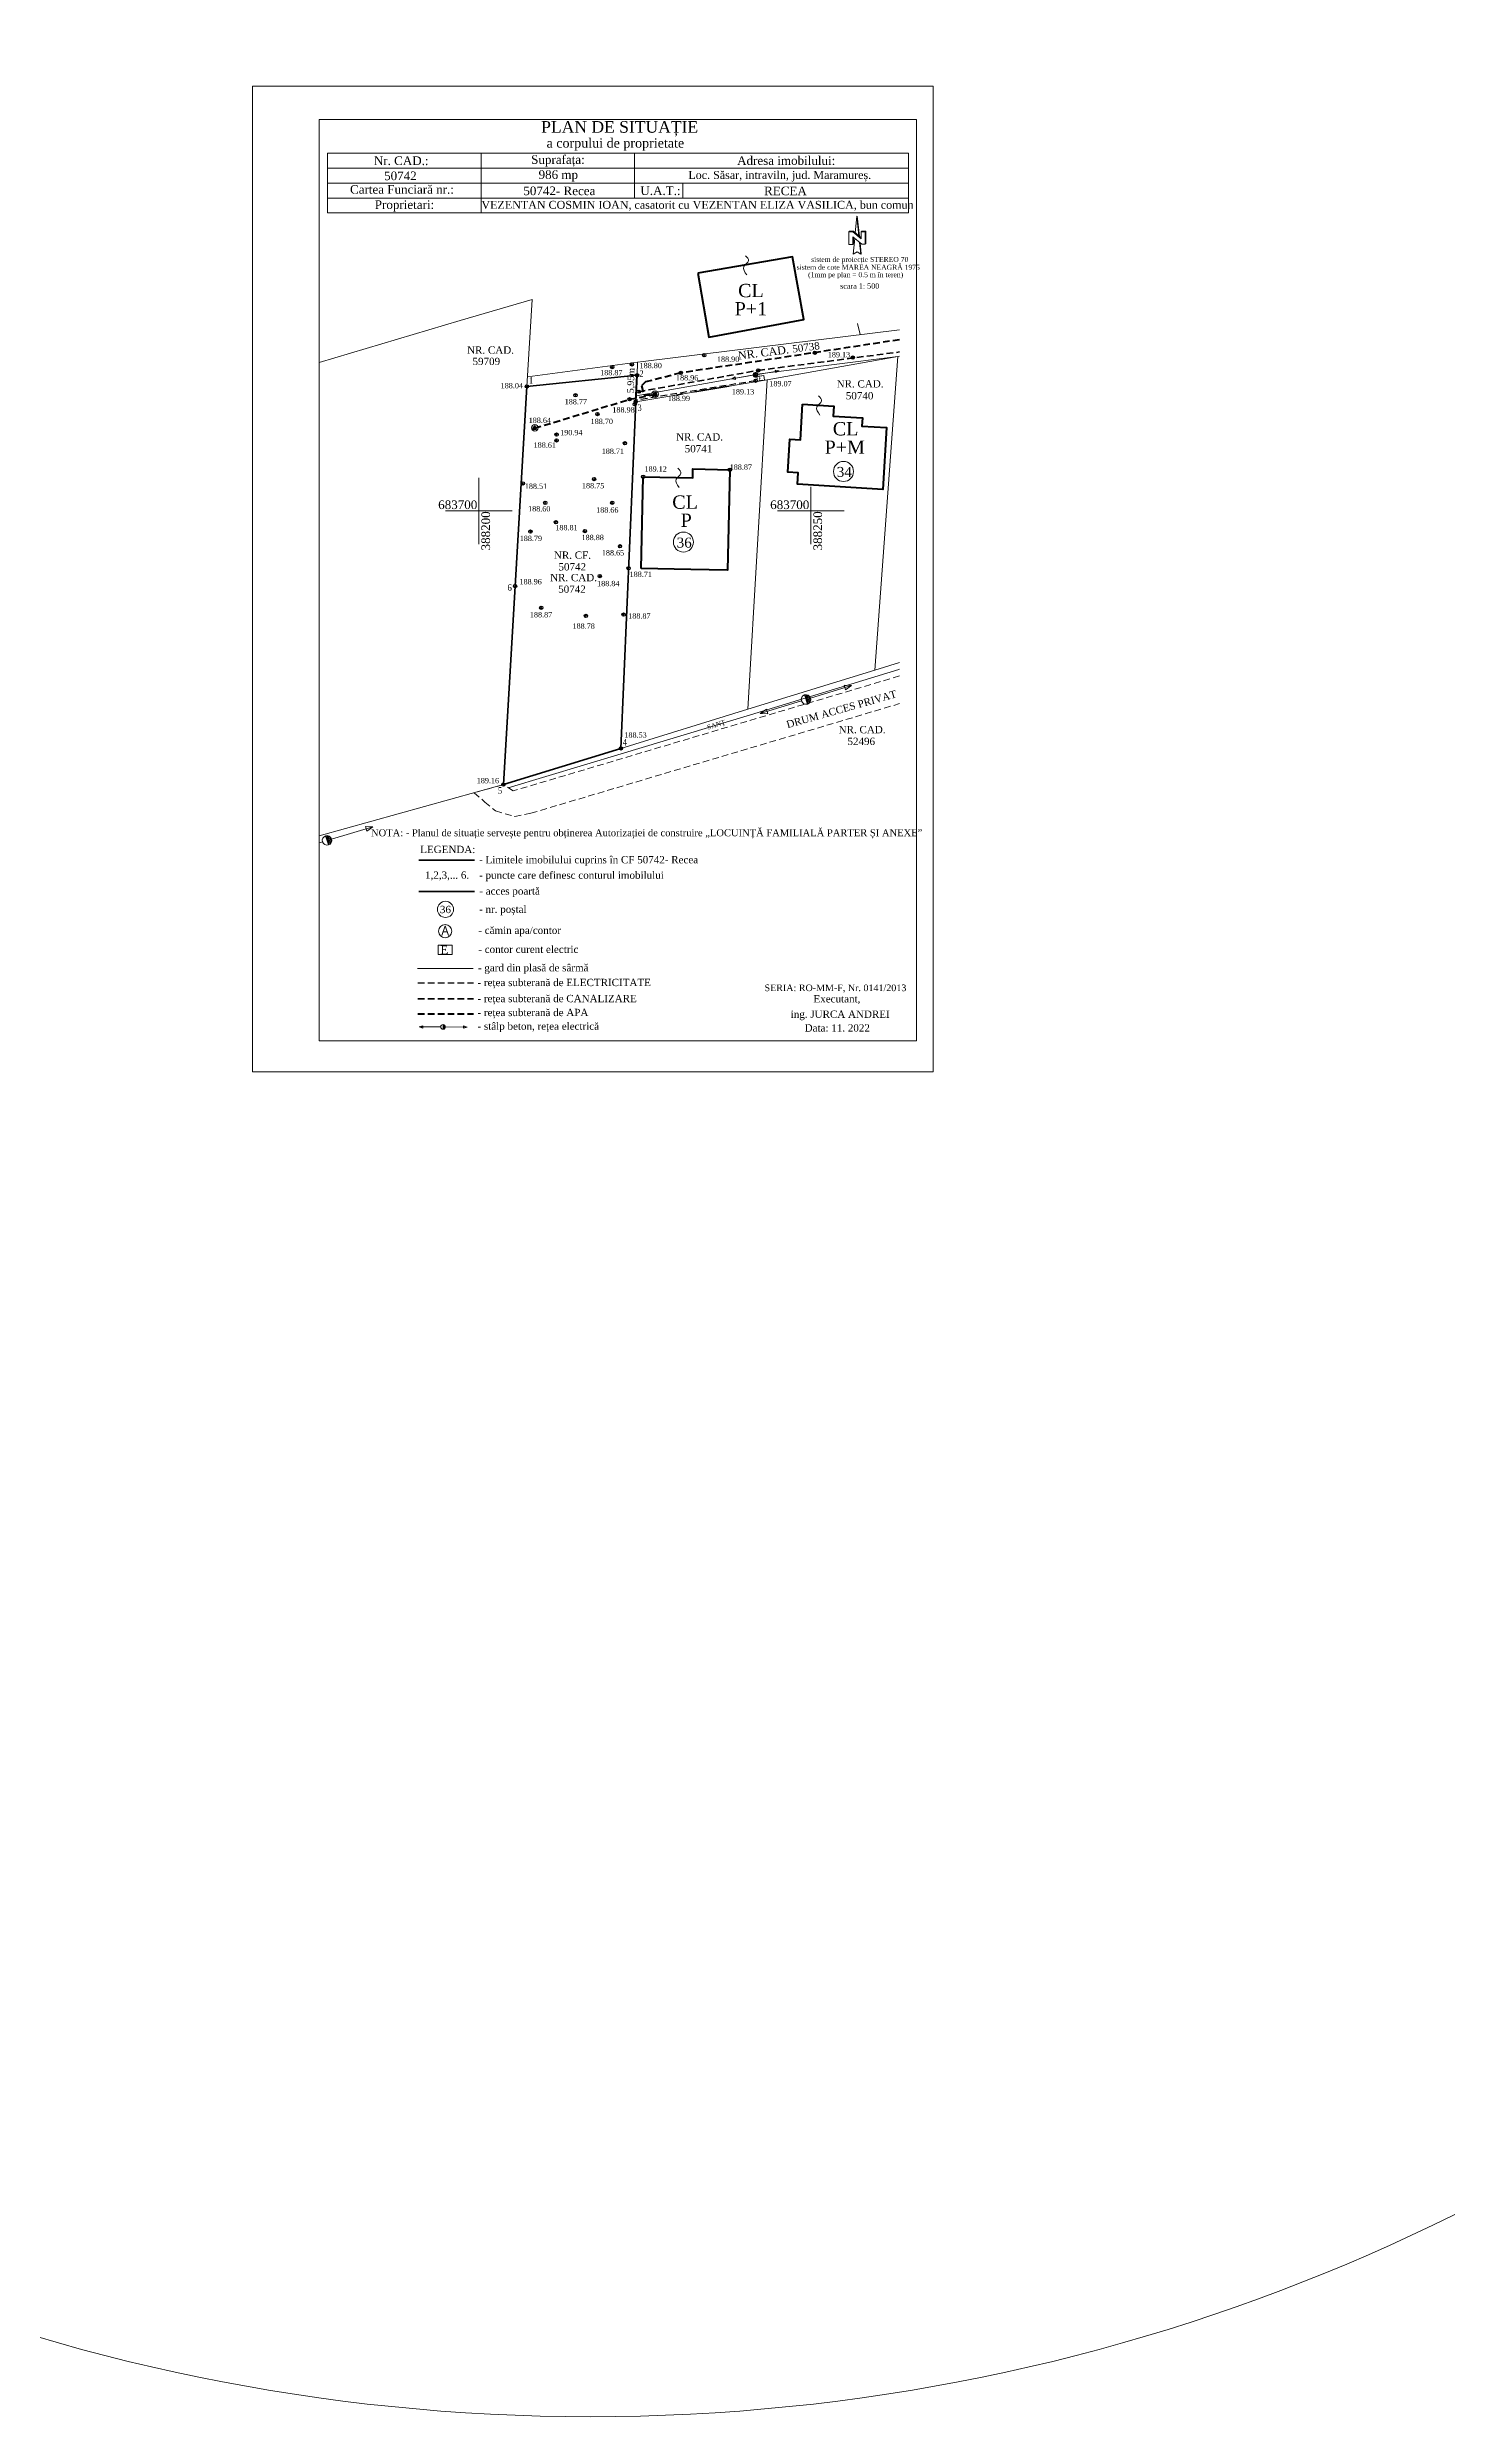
# Model space of a CAD drawing. Header units: inches. Extents: x 387677 to 388844, y 683413 to 683998.
# Drawn here: x 388135 to 388345.9, y 683412.9 to 683769.8 of the extents above; entities that cross this region are included whole.
import ezdxf
from ezdxf.enums import TextEntityAlignment as Align

# ---------------------------------------------------------------- set-up
doc = ezdxf.new("R2010")
doc.units = ezdxf.units.IN
doc.header["$MEASUREMENT"] = 0
doc.header["$PDMODE"] = 32
doc.header["$PDSIZE"] = 0.5
doc.linetypes.add('DASHED', pattern=[0.75, 0.5, -0.25])
doc.linetypes.add('DASHED2', pattern=[0.375, 0.25, -0.125])
doc.layers.add('0_pct_cote', color=5, linetype='Continuous')
doc.layers.add('0_pct_simboluri', color=7, linetype='Continuous')
for name, color, linetype, true_color in [('CONSTRUCTII_ACTIVE', 7, 'Continuous', 0x543459), ('IMOBILE_ACTIVE', 7, 'Continuous', 0xf73413), ('LABEL', 7, 'Continuous', 0xf73413)]:
    doc.layers.add(name, color=color, linetype=linetype, true_color=true_color)
doc.styles.add('jurca', font='times.ttf')
doc.styles.get("Standard").update_dxf_attribs({"font": 'arial.ttf'})
doc.styles.add('TIMES_NEW_ROMAN', font='times.ttf')
doc.linetypes.add('GRDPL', pattern='A,3,[138,topolt.shx,S=0.71,R=0,X=0,Y=0],6,[138,topolt.shx,S=0.71,R=180,X=0,Y=0],3', length=12)

# ---------------------------------------------------------------- blocks, each defined once
blk = doc.blocks.new('Punct')
blk.add_point((0, 0))
at = {"flags": 1}
for tag, p in [('DENPCT', (1.4, 0)), ('COTA', (1.4, -2.5)), ('COD', (1.4, -5))]:
    blk.add_attdef(tag, p, '', height=1.5, dxfattribs=at)
blk = doc.blocks.new('A$C1D033CB7')
at = {"lineweight": 5}
for p, q in [((1.08, 1.1), (0, 0.75)), ((6.48, 0.72), (0, 0.75)), ((0, 0.75), (1.08, 0.38)), ((1.08, 0.38), (1.08, 1.1)), ((7.2, 1.44), (7.2, 0)), ((7.27, 0.07), (7.27, 1.37)), ((7.27, 0.07), (7.41, 0.07)), ((7.41, 0.07), (7.42, 1.37)), ((7.42, 1.37), (7.56, 1.29)), ((7.56, 1.29), (7.56, 0.14)), ((7.56, 0.14), (7.7, 0.29)), ((7.7, 0.29), (7.71, 1.15)), ((7.71, 1.15), (7.85, 0.86)), ((7.85, 0.86), (7.85, 0.57)), ((7.92, 0.72), (14.4, 0.69)), ((14.4, 0.69), (13.32, 1.06)), ((13.32, 1.06), (13.32, 0.34)), ((13.32, 0.34), (14.4, 0.69))]:
    blk.add_line(p, q, dxfattribs=at)
blk.add_ellipse((7.2, 0.72), major_axis=(0.509, 0.509), ratio=1, start_param=2.352293, end_param=8.635478, dxfattribs=at)
blk = doc.blocks.new('A$C2E6010B3')
at = {"color": 0, "linetype": 'Continuous', "lineweight": 9}
for p, q in [((2.36, 11.35), (1.91, 6.43)), ((2.36, 11.35), (2.49, 11.48)), ((2.36, 11.35), (2.99, 5.54)), ((2.49, 11.48), (3.15, 5.4)), ((0, 6.77), (0.13, 6.9)), ((0, 2.95), (0, 6.77)), ((0, 6.77), (1.21, 6.77)), ((1.21, 2.95), (0, 2.95)), ((0.13, 6.9), (1.34, 6.9)), ((1.21, 6.77), (1.34, 6.9)), ((3.72, 4.68), (1.21, 6.77)), ((1.21, 5.19), (1.21, 2.95)), ((3.84, 3), (1.21, 5.19)), ((1.21, 2.95), (1.35, 3.08)), ((1.76, 4.74), (1.32, 0)), ((2.45, 0.67), (1.32, 0)), ((3.72, 4.93), (1.33, 6.91)), ((1.35, 5.08), (1.35, 3.08)), ((3.58, 0.01), (2.45, 0.67)), ((3.2, 3.54), (3.58, 0.01)), ((3.36, 3.4), (3.72, 0.14)), ((3.58, 0.01), (3.72, 0.14)), ((3.72, 6.77), (3.85, 6.9)), ((3.72, 4.68), (3.72, 6.77)), ((3.72, 6.77), (4.93, 6.77)), ((4.93, 3), (3.84, 3)), ((3.85, 6.9), (5.06, 6.9)), ((4.93, 6.77), (5.06, 6.9)), ((4.93, 6.77), (4.93, 3)), ((4.93, 3), (5.06, 3.14)), ((5.06, 6.9), (5.06, 3.14))]:
    blk.add_line(p, q, dxfattribs=at)
blk = doc.blocks.new('A$C37AE0354')
at = {"color": 0, "linetype": 'Continuous', "lineweight": 9}
for points in [[(0, 297), (205.03, 297), (205.03, 0), (0, 0), (0, 297)], [(20, 287), (20, 9.32), (200, 9.32), (200, 287), (20, 287)]]:
    blk.add_lwpolyline(points, dxfattribs=at)
blk = doc.blocks.new('A$C6F877B54')
at = {"lineweight": 5}
for p, q in [((2, 3.63), (0.97, 0.69)), ((1.4, 1.76), (2.6, 1.76)), ((3.03, 0.69), (2, 3.63))]:
    blk.add_line(p, q, dxfattribs=at)
blk.add_ellipse((2, 1.99), major_axis=(-1.41, 1.41), ratio=1, start_param=3.926991, end_param=10.210176, dxfattribs=at)
blk = doc.blocks.new('A$C6EBC1B9B')
at = {"color": 30, "lineweight": 5}
blk.add_lwpolyline([(0, 3.56), (4.18, 3.56), (4.18, 0.69), (0, 0.69)], close=True, dxfattribs=at)
at = {"color": 30, "linetype": 'Continuous', "lineweight": 5, "style": 'jurca'}
blk.add_text('E', height=2.56, dxfattribs=at).set_placement((0.66, 0.85, 1360.31))

msp = doc.modelspace()

# ---------------------------------------------------------------- linework, layer by layer
at = {"color": 0, "lineweight": 9}
for p, q in [((388197.2, 683728.67), (388208.01, 683731.87)), ((388208.01, 683731.87), (388207.24, 683718.77)), ((388208.01, 683731.87), (388208.01, 683731.87)), ((388175.93, 683722.37), (388197.2, 683728.67)), ((388203.71, 683658.76), (388175.93, 683651.05))]:
    msp.add_line(p, q, dxfattribs=at)
at = {"lineweight": 5}
for p, q in [((388177.83, 683650.56), (388184.04, 683652.39)), ((388184.04, 683652.39), (388182.91, 683652.43)), ((388182.91, 683652.43), (388183.11, 683651.74)), ((388183.11, 683651.74), (388184.04, 683652.39)), ((388176.45, 683650.16), (388175.93, 683650)), ((388176.93, 683651.05), (388177.34, 683649.67)), ((388177.39, 683649.76), (388177.02, 683651)), ((388177.53, 683649.8), (388177.16, 683651.04)), ((388177.16, 683651.04), (388177.32, 683651.01)), ((388177.32, 683651.01), (388177.64, 683649.91)), ((388177.39, 683649.76), (388177.53, 683649.8)), ((388177.74, 683650.09), (388177.5, 683650.92)), ((388177.5, 683650.92), (388177.72, 683650.68)), ((388177.64, 683649.91), (388177.74, 683650.09)), ((388177.72, 683650.68), (388177.8, 683650.4))]:
    msp.add_line(p, q, dxfattribs=at)
at = {"color": 0, "linetype": 'Continuous', "lineweight": 9}
for points in [[(388264.71, 683753.9), (388177.21, 683753.9), (388177.21, 683751.65), (388264.71, 683751.65)], [(388177.21, 683753.9), (388223.46, 683753.9), (388200.33, 683753.9), (388200.33, 683744.9)], [(388223.46, 683753.9), (388223.46, 683747.15)], [(388177.21, 683751.65), (388177.21, 683749.4), (388264.71, 683749.4)], [(388177.21, 683749.4), (388177.21, 683747.15), (388264.71, 683747.15)], [(388230.74, 683747.15), (388230.74, 683749.4)], [(388177.21, 683747.15), (388177.21, 683744.9), (388264.71, 683744.9)], [(388237.61, 683747.15), (388237.61, 683747.15)]]:
    msp.add_lwpolyline(points, dxfattribs=at)
at = {"color": 0, "lineweight": 9}
for points in [[(388264.71, 683753.9), (388264.71, 683744.9)], [(388257.04, 683728.22), (388257.45, 683726.56)], [(388200, 683700), (388200, 683705), (388200, 683700), (388195, 683700), (388200, 683700), (388200, 683695), (388200, 683700), (388205, 683700)], [(388250, 683700), (388250, 683703.61), (388250, 683700), (388245, 683700), (388250, 683700), (388250, 683695), (388250, 683700), (388255, 683700)]]:
    msp.add_lwpolyline(points, dxfattribs=at)
at = {"color": 0, "lineweight": 40}
msp.add_lwpolyline([(388232.97, 683735.84), (388234.62, 683726.2), (388248.97, 683728.83), (388247.24, 683738.31), (388232.97, 683735.84)], dxfattribs=at)
at = {"color": 252, "linetype": 'DASHED', "lineweight": 35, "ltscale": 2, "elevation": 188.95}
msp.add_lwpolyline([(388224.08, 683717.97), (388242.07, 683721.18), (388263.35, 683723.95)], dxfattribs=at)
at = {"color": 5, "linetype": 'DASHED', "lineweight": 40, "ltscale": 2}
for points, elevation in [([(388263.35, 683725.79), (388230.41, 683720.79), (388225.1, 683719.43), (388224.51, 683718.87), (388224.85, 683717.47), (388226.55, 683717.55)], 189.13), ([(388208.4, 683712.47), (388222.71, 683716.82), (388226.55, 683717.55)], 188.64)]:
    msp.add_lwpolyline(points, dxfattribs=dict(at, elevation=elevation))
at = {"color": 0, "lineweight": 9}
for points, elevation in [([(388223.88, 683722.4), (388223.88, 683722.4), (388223.88, 683722.4), (388207.32, 683720.21)], 188.9), ([(388263.35, 683676.14), (388263.23, 683676.1), (388240.9, 683669.26), (388221.45, 683663.38), (388204.44, 683658.29)], 189.3)]:
    msp.add_lwpolyline(points, dxfattribs=dict(at, elevation=elevation))
at = {"color": 3, "lineweight": 35}
for points in [[(388223.62, 683716.46), (388223.8, 683720.44)], [(388229.73, 683717.46), (388230.7, 683717.62)], [(388237.64, 683718.78), (388232.55, 683717.92)]]:
    msp.add_lwpolyline(points, dxfattribs=at)
at = {"linetype": 'GRDPL', "lineweight": 9, "ltscale": 0.5}
for points in [[(388207.25, 683718.76), (388203.71, 683658.76), (388221.41, 683664.22), (388223.62, 683716.46)], [(388190.76, 683631.08), (388199.15, 683631.08)]]:
    msp.add_lwpolyline(points, dxfattribs=at)
at = {"color": 30, "linetype": 'DASHED', "lineweight": 30, "ltscale": 2, "elevation": 189.13}
msp.add_lwpolyline([(388241.68, 683719.61), (388223.68, 683716.68)], dxfattribs=at)
at = {"color": 252, "linetype": 'DASHED2', "lineweight": 9, "ltscale": 4, "elevation": 189.16}
msp.add_lwpolyline([(388263.35, 683675.13), (388205.16, 683657.81), (388203.71, 683658.76), (388199.31, 683657.54), (388200.91, 683656.13), (388202.52, 683654.8), (388205.4, 683653.95), (388207.85, 683654.45), (388263.35, 683670.96)], dxfattribs=at)
at = {"color": 1, "linetype": 'Continuous', "lineweight": 35}
msp.add_lwpolyline([(388190.94, 683647.36), (388199.33, 683647.36)], dxfattribs=at)
at = {"color": 3, "linetype": 'Continuous', "lineweight": 35}
msp.add_lwpolyline([(388190.97, 683642.64), (388199.36, 683642.64)], dxfattribs=at)
at = {"color": 30, "linetype": 'DASHED', "lineweight": 30, "ltscale": 2}
msp.add_lwpolyline([(388190.81, 683628.88), (388199.2, 683628.88)], dxfattribs=at)
at = {"color": 252, "linetype": 'DASHED', "lineweight": 35, "ltscale": 2}
msp.add_lwpolyline([(388190.81, 683626.46), (388199.2, 683626.46)], dxfattribs=at)
at = {"color": 5, "linetype": 'DASHED', "lineweight": 40, "ltscale": 2}
msp.add_lwpolyline([(388190.81, 683624.23), (388199.2, 683624.23)], dxfattribs=at)
at = {"color": 1, "lineweight": 9}
msp.add_circle((388216.81, 683705.51), 292.66, dxfattribs=at)
at = {"color": 0, "linetype": 'Continuous', "lineweight": 9}
for centre in [(388254.92, 683705.95), (388230.81, 683695.31)]:
    msp.add_circle(centre, 1.51, dxfattribs=at)
at = {"color": 0, "lineweight": 5}
msp.add_circle((388194.98, 683639.96), 1.22, dxfattribs=at)
at = {"lineweight": 5}
msp.add_ellipse((388177.14, 683650.36), major_axis=(0.342, 0.634), ratio=1, start_param=2.352293, end_param=8.635478, dxfattribs=at)
at = {"color": 0, "linetype": 'Continuous', "lineweight": 9}
for points in [[(388240.16, 683738.45), (388240.63, 683737.7), (388239.9, 683736.81), (388240.37, 683735.56)], [(388251.17, 683717.33), (388251.63, 683716.58), (388250.9, 683715.69), (388251.37, 683714.44)], [(388229.97, 683706.42), (388230.44, 683705.67), (388229.71, 683704.78), (388230.17, 683703.53)]]:
    msp.add_spline(points, degree=3, dxfattribs=at)
at = {"layer": 'CONSTRUCTII_ACTIVE', "color": 0, "lineweight": 40}
for points in [[(388248.75, 683716.1), (388253.46, 683715.81), (388253.37, 683714.29), (388257.76, 683714.02), (388257.68, 683712.77), (388261.41, 683712.55), (388260.83, 683703.21), (388248.01, 683704.01), (388248.11, 683705.74), (388246.52, 683705.84), (388246.82, 683710.81), (388248.42, 683710.71)], [(388224.45, 683691.34), (388224.75, 683705.16), (388232.21, 683704.99), (388232.24, 683706.33), (388237.78, 683706.21), (388237.45, 683691.06), (388231.91, 683691.18)]]:
    msp.add_lwpolyline(points, close=True, dxfattribs=at)
at = {"layer": 'IMOBILE_ACTIVE', "color": 0, "lineweight": 9}
for p, q in [((388224.75, 683722.51), (388263.35, 683727.29)), ((388242.34, 683720.65), (388223.71, 683717.35)), ((388223.83, 683720.45), (388223.88, 683722.4)), ((388223.88, 683722.4), (388224.75, 683722.51)), ((388263.09, 683723.27), (388242.34, 683720.65)), ((388263.35, 683723.32), (388263.09, 683723.27)), ((388223.67, 683716.45), (388243.41, 683719.77)), ((388243.41, 683719.77), (388240.52, 683670.11)), ((388240.52, 683670.11), (388259.64, 683676.01)), ((388259.64, 683676.01), (388263.35, 683677.16)), ((388221.41, 683664.22), (388240.52, 683670.11)), ((388240.52, 683670.11), (388221.41, 683664.22)), ((388175.93, 683651.05), (388203.71, 683658.76))]:
    msp.add_line(p, q, dxfattribs=at)
at = {"layer": 'IMOBILE_ACTIVE', "color": 1, "lineweight": 35}
msp.add_lwpolyline([(388223.67, 683716.45), (388221.41, 683664.22), (388203.71, 683658.76), (388205.47, 683688.68), (388207.24, 683718.77), (388223.83, 683720.45)], close=True, dxfattribs=at)
at = {"layer": 'IMOBILE_ACTIVE', "color": 0, "lineweight": 9}
msp.add_lwpolyline([(388259.64, 683676.01), (388240.52, 683670.11), (388243.41, 683719.77), (388263.09, 683723.27)], close=True, dxfattribs=at)

# ---------------------------------------------------------------- block references
at = {"color": 0, "lineweight": 9, "xscale": 0.5, "yscale": 0.5, "zscale": 0.5}
msp.add_blockref('A$C37AE0354', (388165.93, 683615.49), dxfattribs=at)
at = {"color": 0, "linetype": 'Continuous', "lineweight": 9, "xscale": 0.5, "yscale": 0.5, "zscale": 0.5}
msp.add_blockref('A$C2E6010B3', (388255.74, 683738.68), dxfattribs=at)
at = {"color": 0, "lineweight": 9, "xscale": 0.4999999999999999, "yscale": 0.4999999999999999, "zscale": 0.4999999999999999, "rotation": 189.6975110760696}
msp.add_blockref('A$C1D033CB7', (388245.15, 683721.47, 189.13), dxfattribs=at)
at = {"lineweight": 5, "xscale": 0.25, "yscale": 0.25, "zscale": 0.25, "rotation": 9.489049666224963}
msp.add_blockref('A$C6EBC1B9B', (388242.02, 683719.38), dxfattribs=at)
at = {"lineweight": 5}
for name, p, xscale, yscale, zscale in [('A$C6F877B54', (388226.07, 683717.09, 94.32), 0.25, 0.25, 0.25), ('A$C6F877B54', (388207.92, 683712.01, 94.32), 0.25, 0.25, 0.25), ('A$C6F877B54', (388193.93, 683635.68), 0.5, 0.5, 0.5), ('A$C6EBC1B9B', (388193.89, 683632.8), 0.5, 0.5, 0.5), ('A$C1D033CB7', (388191.02, 683621.89), 0.5, 0.5, 0.5)]:
    msp.add_blockref(name, p, dxfattribs=dict(at, xscale=xscale, yscale=yscale, zscale=zscale))
at = {"color": 0, "lineweight": 9, "rotation": 17.46447046091703}
msp.add_blockref('A$C1D033CB7', (388242.62, 683668.74, 189.09), dxfattribs=at)
at = {"layer": '0_pct_simboluri', "color": 0, "lineweight": 9}
for p in [(388250.61, 683723.84, 189.13), (388220.09, 683721.67, 188.87), (388223.06, 683722.08, 188.8), (388223.83, 683720.45), (388230.41, 683720.79, 188.96), (388233.95, 683723.47, 188.9), (388241.67, 683720.51, 189.13), (388242.07, 683721.18, 189.07), (388256.32, 683723.11, 189.23), (388207.24, 683718.77), (388214.56, 683717.44, 188.77), (388222.71, 683716.82, 188.65), (388223.62, 683716.46), (388224.08, 683717.97, 188.95), (388226.55, 683717.55, 188.99), (388241.68, 683719.61, 189.13), (388217.86, 683714.59, 188.7), (388223.49, 683716.08, 188.98), (388208.4, 683712.47, 188.64), (388211.7, 683710.62, 188.61), (388211.71, 683711.51, 190.94), (388222, 683710.2, 188.71), (388237.78, 683706.21), (388206.65, 683704.15, 188.51), (388217.35, 683704.8, 188.75), (388224.75, 683705.16), (388210.01, 683701.22, 188.6), (388220.1, 683701.23, 188.66), (388207.78, 683696.88, 188.79), (388211.62, 683698.3, 188.81), (388215.97, 683696.96, 188.88), (388221.26, 683694.67, 188.65), (388205.47, 683688.68), (388218.2, 683690.19, 188.84), (388222.55, 683691.36, 188.71), (388209.4, 683685.4, 188.87), (388221.79, 683684.39, 188.87), (388216.12, 683684.17, 188.78), (388221.41, 683664.22), (388203.71, 683658.76)]:
    msp.add_blockref('Punct', p, dxfattribs=at)

# ---------------------------------------------------------------- texts
at = {"color": 0, "linetype": 'Continuous', "lineweight": 9, "style": 'jurca'}
for s, height, p in [('PLAN DE SITUAȚIE', 1.75, (388209.39, 683756.99)), ('a corpului de proprietate', 1.4, (388210.2, 683754.74)), ('Nr. CAD.:', 1.3, (388184.19, 683752.12)), ('Suprafața:', 1.3, (388207.88, 683752.29)), (' Adresa imobilului:', 1.3, (388238.41, 683752.14)), ('Cartea Funciară nr.:', 1.3, (388180.6, 683747.8)), ('U.A.T.:', 1.3, (388224.33, 683747.6)), ('Proprietari:', 1.3, (388184.33, 683745.5)), ('VEZENTAN COSMIN IOAN, casatorit cu VEZENTAN ELIZA VASILICA, bun comun', 1.2, (388200.39, 683745.52)), ('sistem de proiecție STEREO 70', 0.75, (388250.05, 683737.52)), ('sistem de cote MAREA NEAGRĂ 1975', 0.75, (388247.87, 683736.34)), ('scara 1: 500', 0.8, (388254.41, 683733.49)), ('34', 1.5, (388253.91, 683705.13)), ('683700', 1.3, (388193.88, 683700.28)), ('683700', 1.3, (388243.88, 683700.28)), ('36', 1.5, (388229.8, 683694.48)), ('NOTA: - Planul de situație servește pentru obținerea Autorizației de construire „LOCUINȚĂ FAMILIALĂ PARTER ȘI ANEXE” ', 1.05, (388183.76, 683650.98)), ('LEGENDA:', 1.1, (388191.17, 683648.45)), ('1,2,3,... 6.', 1.1, (388191.9, 683644.58)), ('- Limitele imobilului cuprins în CF 50742- Recea', 1.1, (388200.04, 683646.9)), ('- puncte care definesc conturul imobilului', 1.1, (388200.04, 683644.57)), ('- acces poartă', 1.1, (388200.07, 683642.18)), ('- nr. poștal', 1.1, (388200.04, 683639.44)), ('- cămin apa/contor', 1.1, (388199.92, 683636.27)), ('- contor curent electric', 1.1, (388199.92, 683633.4)), ('- gard din plasă de sârmă', 1.1, (388199.86, 683630.62)), ('- rețea subterană de ELECTRICITATE', 1.1, (388199.8, 683628.4)), ('SERIA: RO-MM-F, Nr. 0141/2013', 1, (388243.03, 683627.64)), ('- rețea subterană de CANALIZARE', 1.1, (388199.8, 683625.98)), ('- rețea subterană de APA', 1.1, (388199.8, 683623.88)), ('ing. JURCA ANDREI', 1.1, (388246.97, 683623.62)), ('Executant,', 1.1, (388250.4, 683625.94)), ('- stâlp beton, rețea electrică', 1.1, (388199.8, 683621.82)), ('Data: 11. 2022', 1.1, (388249.07, 683621.55))]:
    msp.add_text(s, height=height, dxfattribs=at).set_placement(p)
for s, height, p in [('50742', 1.3, (388188.19, 683749.84)), ('50742- Recea', 1.3, (388212.13, 683747.58)), ('986 mp', 1.3, (388211.97, 683750.02)), ('Loc. Săsar, intraviln, jud. Maramureș.', 1.2, (388245.32, 683750.02)), ('RECEA', 1.3, (388246.18, 683747.57))]:
    msp.add_text(s, height=height, dxfattribs=at).set_placement(p, align=Align.CENTER)
at = {"lineweight": 9, "style": 'jurca'}
msp.add_text('(1mm pe plan = 0.5 m în teren)', height=0.75, dxfattribs=at).set_placement((388256.75, 683735.22), align=Align.CENTER)
at = {"style": 'TIMES_NEW_ROMAN', "width": 0.85}
for s, p in [('2', (388224.17, 683720.19)), ('1', (388207.54, 683719.16, 188.04)), ('3', (388223.89, 683715.06, 188.98)), ('6', (388204.33, 683687.96)), ('4', (388221.67, 683664.65)), ('5', (388202.87, 683657.39))]:
    msp.add_text(s, height=1, dxfattribs=at).set_placement(p)
at = {"color": 0, "linetype": 'Continuous', "lineweight": 9, "style": 'jurca'}
for s, p in [('388200', (388201.69, 683694.05)), ('388250', (388251.69, 683694.05))]:
    msp.add_text(s, height=1.3, rotation=90, dxfattribs=at).set_placement(p)
at = {"color": 0, "lineweight": 9, "style": 'jurca'}
for s, height, rotation, p in [('DRUM ACCES PRIVAT ', 1.1, 15.84, (388246.5, 683667.26, 378.98)), ('SANȚ', 0.7, 17.2572, (388234.52, 683667.05, 187.95))]:
    msp.add_text(s, height=height, rotation=rotation, dxfattribs=at).set_placement(p)
at = {"color": 0, "linetype": 'Continuous', "lineweight": 5, "style": 'jurca'}
msp.add_text('36', height=1.1, dxfattribs=at).set_placement((388194.14, 683639.4))
at = {"color": 1, "lineweight": 30, "insert": (388223, 683719.64), "char_height": 1, "attachment_point": 5, "rotation": 87.5306, "style": 'jurca'}
msp.add_mtext('5,95m', dxfattribs=at)
at = {"layer": '0_pct_cote', "color": 252, "style": 'jurca'}
for s, p in [('189.13', (388252.56, 683723.14, 189.13)), ('188.87', (388218.27, 683720.44, 188.87)), ('188.80', (388224.21, 683721.51, 188.8)), ('188.96', (388229.69, 683719.66, 188.96)), ('188.90', (388235.86, 683722.47, 188.9)), ('188.04', (388203.29, 683718.48, 188.04)), ('188.77', (388212.93, 683716.06, 188.77)), ('188.99', (388228.45, 683716.55, 188.99)), ('189.13', (388238.11, 683717.56, 189.13)), ('189.07', (388243.75, 683718.78, 189.07)), ('188.64', (388207.51, 683713.26, 188.64)), ('188.70', (388216.84, 683713.09, 188.7)), ('188.98', (388220.11, 683714.83, 188.98)), ('188.61', (388208.25, 683709.53, 188.61)), ('190.94', (388212.25, 683711.41, 190.94)), ('188.71', (388218.51, 683708.6, 188.71)), ('189.12', (388224.95, 683705.93, 189.12)), ('188.87', (388237.78, 683706.21)), ('188.51', (388206.93, 683703.33, 188.51)), ('188.75', (388215.53, 683703.41, 188.75)), ('188.60', (388207.42, 683699.92, 188.6)), ('188.66', (388217.67, 683699.74, 188.66)), ('188.79', (388206.16, 683695.46, 188.79)), ('188.81', (388211.52, 683697.09, 188.81)), ('188.88', (388215.47, 683695.6, 188.88)), ('188.65', (388218.53, 683693.29, 188.65)), ('188.96', (388206.12, 683688.94, 188.96)), ('188.84', (388217.81, 683688.66, 188.84)), ('188.71', (388222.71, 683690.06, 188.71)), ('188.87', (388207.69, 683683.96, 188.87)), ('188.87', (388222.5, 683683.77, 188.87)), ('188.78', (388214.11, 683682.25, 188.78)), ('188.53', (388221.92, 683665.84, 188.53)), ('189.16', (388199.69, 683658.97, 189.16))]:
    msp.add_text(s, height=0.8, dxfattribs=at).set_placement(p)
at = {"layer": 'LABEL', "color": 0, "lineweight": 9, "style": 'jurca'}
for s, height, p in [('P+1', 2, (388238.53, 683729.46)), ('CL', 2, (388239.05, 683732.21)), ('NR. CAD. ', 1.1, (388198.23, 683723.69)), ('59709', 1.1, (388199.05, 683721.98)), ('NR. CAD. ', 1.1, (388253.89, 683718.6)), ('50740', 1.1, (388255.27, 683716.81)), ('CL', 2, (388253.31, 683711.38)), ('NR. CAD. ', 1.1, (388229.71, 683710.6)), ('50741', 1.1, (388231.01, 683708.83)), ('P+M', 2, (388252.07, 683708.61)), ('CL', 2, (388229.13, 683700.33)), ('P', 2, (388230.39, 683697.6)), ('NR. CAD. ', 1.1, (388254.19, 683666.5)), ('52496', 1.1, (388255.52, 683664.73))]:
    msp.add_text(s, height=height, dxfattribs=at).set_placement(p)
for s, height, rotation, p in [('NR. CAD. ', 1.2, 7.1136, (388239.11, 683722.8)), ('50738', 1.1, 7.2, (388247.28, 683723.86))]:
    msp.add_text(s, height=height, rotation=rotation, dxfattribs=at).set_placement(p)
at = {"layer": 'LABEL', "color": 1, "lineweight": 9, "style": 'jurca'}
for s, p in [('NR. CF. ', (388211.31, 683692.79)), ('50742', (388211.99, 683691.03)), ('NR. CAD. ', (388210.73, 683689.41)), ('50742', (388211.95, 683687.66))]:
    msp.add_text(s, height=1.1, dxfattribs=at).set_placement(p)

doc.saveas('drawing.dxf')
